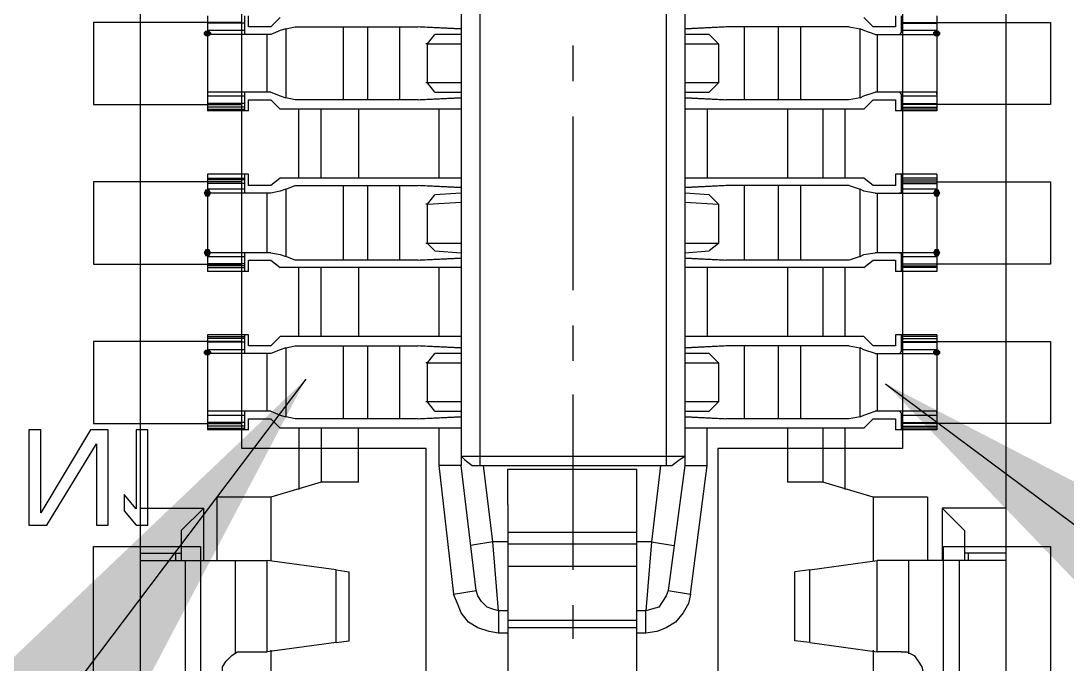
# Model space of a CAD drawing. Header units: millimetres. Extents: x -697 to -103, y -638 to -114.
# Drawn here: x -212.4 to -200.92, y -445.13 to -438.08 of the extents above; entities that cross this region are included whole.
import ezdxf

# ---------------------------------------------------------------- set-up
doc = ezdxf.new("R2010")
doc.units = ezdxf.units.MM
doc.layers.add('NW0322', color=7, linetype='Continuous')
doc.layers.add('標示線', color=3, linetype='Continuous', lineweight=0)
doc.styles.get("Standard").update_dxf_attribs({"font": ''})
doc.styles.get('Standard').set_extended_font_data('SimSun')
doc.dimstyles.new('ISO-25', dxfattribs={"dimtxt": 2.5, "dimasz": 2.5, "dimexe": 1.25, "dimexo": 0.625, "dimtad": 1, "dimtxsty": 'Standard', "dimcen": 2.5, "dimadec": 0, "dimazin": 0, "dimtfac": 1, "dimtmove": 0, "dimatfit": 3, "dimfxl": 1, "dimarcsym": 0})

# ---------------------------------------------------------------- blocks, each defined once
blk = doc.blocks.new('NW0322-A')
at = {"layer": 'NW0322'}
h = blk.add_hatch(color=256, dxfattribs=at)
h.dxf.hatch_style = 2
h.paths.add_polyline_path([(1767.3527, 2181.1262), (1767.3486, 2181.1303), (1767.3404, 2181.1303), (1767.3363, 2181.1262), (1767.3363, 2181.1221), (1767.3404, 2181.118), (1767.3486, 2181.118), (1767.3527, 2181.1221)])
h = blk.add_hatch(color=256, dxfattribs=at)
h.dxf.hatch_style = 2
h.paths.add_polyline_path([(1768.9366, 2181.1221), (1768.9407, 2181.118), (1768.9488, 2181.118), (1768.9529, 2181.1221), (1768.9529, 2181.1262), (1768.9488, 2181.1303), (1768.9407, 2181.1303), (1768.9366, 2181.1262)])
h = blk.add_hatch(color=256, dxfattribs=at)
h.dxf.hatch_style = 2
h.paths.add_polyline_path([(1767.3527, 2180.7742), (1767.3486, 2180.7824), (1767.3404, 2180.7824), (1767.3363, 2180.7742), (1767.3404, 2180.766), (1767.3486, 2180.766)])
h = blk.add_hatch(color=256, dxfattribs=at)
h.dxf.hatch_style = 2
h.paths.add_polyline_path([(1768.9366, 2180.7742), (1768.9407, 2180.766), (1768.9488, 2180.766), (1768.9529, 2180.7742), (1768.9488, 2180.7824), (1768.9407, 2180.7824)])
h = blk.add_hatch(color=256, dxfattribs=at)
h.dxf.hatch_style = 2
h.paths.add_polyline_path([(1767.3527, 2180.6433), (1767.3486, 2180.6515), (1767.3404, 2180.6515), (1767.3363, 2180.6433), (1767.3404, 2180.6351), (1767.3486, 2180.6351)])
h = blk.add_hatch(color=256, dxfattribs=at)
h.dxf.hatch_style = 2
h.paths.add_polyline_path([(1768.9366, 2180.6433), (1768.9407, 2180.6351), (1768.9488, 2180.6351), (1768.9529, 2180.6433), (1768.9488, 2180.6515), (1768.9407, 2180.6515)])
h = blk.add_hatch(color=256, dxfattribs=at)
h.dxf.hatch_style = 2
h.paths.add_polyline_path([(1767.3527, 2180.4264), (1767.3486, 2180.4305), (1767.3404, 2180.4305), (1767.3363, 2180.4264), (1767.3363, 2180.4223), (1767.3404, 2180.4182), (1767.3486, 2180.4182), (1767.3527, 2180.4223)])
h = blk.add_hatch(color=256, dxfattribs=at)
h.dxf.hatch_style = 2
h.paths.add_polyline_path([(1768.9366, 2180.4223), (1768.9407, 2180.4182), (1768.9488, 2180.4182), (1768.9529, 2180.4223), (1768.9529, 2180.4264), (1768.9488, 2180.4305), (1768.9407, 2180.4305), (1768.9366, 2180.4264)])
at = {"layer": 'NW0322', "color": 2}
for p, q in [((1767.4196, 2180.2134), (1767.4196, 2188.9034)), ((1768.8696, 2188.9034), (1768.8696, 2180.2134)), ((1767.4196, 2181.1484), (1767.0946, 2181.1484)), ((1767.0946, 2181.1484), (1767.0946, 2180.9684)), ((1768.8696, 2181.1484), (1769.1946, 2181.1484)), ((1769.1946, 2181.1484), (1769.1946, 2180.9684)), ((1767.0946, 2180.9684), (1767.4196, 2180.9684)), ((1769.1946, 2180.9684), (1768.8696, 2180.9684)), ((1767.4196, 2180.7984), (1767.0946, 2180.7984)), ((1767.0946, 2180.7984), (1767.0946, 2180.6184)), ((1768.8696, 2180.7984), (1769.1946, 2180.7984)), ((1769.1946, 2180.7984), (1769.1946, 2180.6184)), ((1767.0946, 2180.6184), (1767.4196, 2180.6184)), ((1769.1946, 2180.6184), (1768.8696, 2180.6184)), ((1767.4196, 2180.4484), (1767.0946, 2180.4484)), ((1767.0946, 2180.4484), (1767.0946, 2180.2684)), ((1768.8696, 2180.4484), (1769.1946, 2180.4484)), ((1769.1946, 2180.4484), (1769.1946, 2180.2684)), ((1767.0946, 2180.2684), (1767.4196, 2180.2684)), ((1769.1946, 2180.2684), (1768.8696, 2180.2684)), ((1766.9787, 2180.2549), (1766.9526, 2180.2549)), ((1766.9526, 2180.2549), (1766.9526, 2180.0458)), ((1767.0876, 2180.2549), (1766.9787, 2180.0725)), ((1766.9787, 2180.0725), (1766.9787, 2180.2549)), ((1767.1268, 2180.2549), (1767.0876, 2180.2549)), ((1767.1268, 2180.0458), (1767.1268, 2180.2549)), ((1767.2139, 2180.2549), (1767.1878, 2180.2549)), ((1767.1878, 2180.2549), (1767.1878, 2180.0814)), ((1767.2139, 2180.0458), (1767.2139, 2180.2549)), ((1766.9918, 2180.0458), (1767.1007, 2180.2237)), ((1767.1007, 2180.2237), (1767.1007, 2180.0458)), ((1767.8246, 2180.2134), (1767.4196, 2180.2134)), ((1767.8246, 2179.2704), (1767.8246, 2180.2134)), ((1768.8696, 2180.2134), (1768.4646, 2180.2134)), ((1768.4646, 2180.2134), (1768.4646, 2179.2704)), ((1767.1878, 2180.0814), (1767.1616, 2180.1125)), ((1767.1616, 2180.1125), (1767.1616, 2180.0769)), ((1767.1616, 2180.0769), (1767.1878, 2180.0458)), ((1766.9526, 2180.0458), (1766.9918, 2180.0458)), ((1767.1007, 2180.0458), (1767.1268, 2180.0458)), ((1767.1878, 2180.0458), (1767.2139, 2180.0458)), ((1767.0946, 2179.9984), (1767.3296, 2179.9984)), ((1767.0946, 2179.2484), (1767.0946, 2179.9984)), ((1767.3296, 2179.9984), (1767.3296, 2179.2484)), ((1768.9596, 2179.9984), (1769.1946, 2179.9984)), ((1768.9596, 2179.2484), (1768.9596, 2179.9984)), ((1769.1946, 2179.9984), (1769.1946, 2179.2484))]:
    blk.add_line(p, q, dxfattribs=at)
at = {"layer": 'NW0322'}
for points in [[(1767.4264, 2181.1221), (1767.4264, 2181.1262)], [(1767.9011, 2181.1344), (1767.807, 2181.1385)], [(1767.8111, 2181.1385), (1767.9011, 2181.1344)], [(1767.9011, 2181.1221), (1767.8438, 2181.1221)], [(1768.3922, 2181.1344), (1768.4782, 2181.1385)], [(1768.4823, 2181.1385), (1768.3922, 2181.1344)], [(1768.4455, 2181.1221), (1768.3922, 2181.1221)], [(1768.867, 2181.1262), (1768.8629, 2181.1221)], [(1767.8275, 2181.1016), (1767.9011, 2181.1016)], [(1768.3922, 2181.1016), (1768.4659, 2181.1016)], [(1767.9011, 2181.0157), (1767.8275, 2181.0157)], [(1768.4659, 2181.0157), (1768.3922, 2181.0157)], [(1767.3445, 2180.9952), (1767.3445, 2180.9911)], [(1767.4264, 2180.9911), (1767.4264, 2180.9952)], [(1767.807, 2180.9789), (1767.9011, 2180.983)], [(1767.9011, 2180.983), (1767.8111, 2180.9789)], [(1767.8438, 2180.9952), (1767.9011, 2180.9952)], [(1768.3922, 2180.9952), (1768.4455, 2180.9952)], [(1768.4782, 2180.9789), (1768.3922, 2180.983)], [(1768.3922, 2180.983), (1768.4823, 2180.9789)], [(1768.8629, 2180.9952), (1768.867, 2180.9911)], [(1768.9448, 2180.9911), (1768.9448, 2180.9952)], [(1767.9011, 2180.7865), (1767.807, 2180.7906)], [(1767.8111, 2180.7906), (1767.9011, 2180.7865)], [(1767.9011, 2180.7742), (1767.8438, 2180.7701)], [(1768.3922, 2180.7865), (1768.4782, 2180.7906)], [(1768.4823, 2180.7906), (1768.3922, 2180.7865)], [(1768.4455, 2180.7701), (1768.3922, 2180.7742)], [(1768.867, 2180.7742), (1768.8629, 2180.7742)], [(1767.8275, 2180.7497), (1767.9011, 2180.7538)], [(1768.3922, 2180.7538), (1768.4659, 2180.7497)], [(1767.9011, 2180.6637), (1767.8275, 2180.6637)], [(1768.4659, 2180.6637), (1768.3922, 2180.6637)], [(1767.8438, 2180.6474), (1767.9011, 2180.6433)], [(1768.3922, 2180.6433), (1768.4455, 2180.6474)], [(1768.8629, 2180.6433), (1768.867, 2180.6433)], [(1767.807, 2180.6269), (1767.9011, 2180.631)], [(1767.9011, 2180.631), (1767.8111, 2180.6269)], [(1768.4782, 2180.6269), (1768.3922, 2180.631)], [(1768.3922, 2180.631), (1768.4823, 2180.6269)], [(1767.9011, 2180.4345), (1767.807, 2180.4386)], [(1767.8111, 2180.4386), (1767.9011, 2180.4345)], [(1768.3922, 2180.4345), (1768.4782, 2180.4386)], [(1768.4823, 2180.4386), (1768.3922, 2180.4345)], [(1767.4264, 2180.4223), (1767.4264, 2180.4264)], [(1767.9011, 2180.4223), (1767.8438, 2180.4223)], [(1768.4455, 2180.4223), (1768.3922, 2180.4223)], [(1768.867, 2180.4264), (1768.8629, 2180.4223)], [(1767.8275, 2180.4018), (1767.9011, 2180.4018)], [(1768.3922, 2180.4018), (1768.4659, 2180.4018)], [(1767.9011, 2180.3159), (1767.8275, 2180.3159)], [(1768.4659, 2180.3159), (1768.3922, 2180.3159)], [(1767.3445, 2180.2954), (1767.3445, 2180.2913)], [(1767.4264, 2180.2913), (1767.4264, 2180.2954)], [(1767.8438, 2180.2954), (1767.9011, 2180.2954)], [(1768.3922, 2180.2954), (1768.4455, 2180.2954)], [(1768.8629, 2180.2954), (1768.867, 2180.2913)], [(1768.9448, 2180.2913), (1768.9448, 2180.2954)], [(1767.807, 2180.279), (1767.9011, 2180.2831)], [(1767.9011, 2180.2831), (1767.8111, 2180.279)], [(1768.4782, 2180.279), (1768.3922, 2180.2831)], [(1768.3922, 2180.2831), (1768.4823, 2180.279)], [(1767.9011, 2180.1767), (1767.852, 2180.1767)], [(1767.9093, 2180.189), (1767.9257, 2180.1767)], [(1768.3636, 2180.1767), (1768.38, 2180.189)], [(1768.3922, 2180.1767), (1768.4414, 2180.1767)], [(1767.983, 2179.8575), (1767.9707, 2180.0089)], [(1768.3186, 2180.0089), (1768.3063, 2179.8575)], [(1767.6269, 2179.9475), (1767.6556, 2179.9434)], [(1768.6665, 2179.9475), (1768.6337, 2179.9434)], [(1767.6269, 2179.7879), (1767.6556, 2179.792)], [(1768.6665, 2179.7879), (1768.6337, 2179.792)]]:
    blk.add_lwpolyline(points, dxfattribs=at)
for points in [[(1767.1972, 2189.9776), (1767.1972, 2189.9776), (1767.1972, 2179.1372), (1767.1972, 2179.1372)], [(1769.0962, 2189.9776), (1769.0962, 2189.9776), (1769.0962, 2179.1372), (1769.0962, 2179.1372)], [(1767.9011, 2188.938), (1767.9011, 2188.938), (1767.9011, 2180.1767), (1767.9011, 2180.1767)], [(1767.9421, 2188.938), (1767.9421, 2188.938), (1767.9421, 2180.1767), (1767.9421, 2180.1767)], [(1768.3513, 2188.938), (1768.3513, 2188.938), (1768.3513, 2180.1767), (1768.3513, 2180.1767)], [(1768.3922, 2188.938), (1768.3922, 2188.938), (1768.3922, 2180.1767), (1768.3922, 2180.1767)], [(1767.3445, 2181.163), (1767.3445, 2181.163), (1767.3445, 2180.9543), (1767.3445, 2180.9543)], [(1767.4264, 2181.1467), (1767.4264, 2181.1467), (1767.3445, 2181.1467), (1767.3445, 2181.1467)], [(1767.4264, 2181.1262), (1767.4264, 2181.1262), (1767.4264, 2181.163), (1767.4264, 2181.163)], [(1767.4346, 2181.1385), (1767.4346, 2181.1385), (1767.4346, 2181.163), (1767.4346, 2181.163)], [(1767.5041, 2181.1589), (1767.5041, 2181.1589), (1767.4837, 2181.1385), (1767.4837, 2181.1385)], [(1768.8056, 2181.1385), (1768.8056, 2181.1385), (1768.7851, 2181.1589), (1768.7851, 2181.1589)], [(1768.8547, 2181.163), (1768.8547, 2181.163), (1768.8547, 2181.1385), (1768.8547, 2181.1385)], [(1768.867, 2181.163), (1768.867, 2181.163), (1768.867, 2181.1262), (1768.867, 2181.1262)], [(1768.867, 2181.1467), (1768.867, 2181.1467), (1768.9448, 2181.1467), (1768.9448, 2181.1467)], [(1768.9448, 2181.163), (1768.9448, 2181.163), (1768.9448, 2180.9543), (1768.9448, 2180.9543)], [(1767.4264, 2181.1303), (1767.4264, 2181.1303), (1767.3445, 2181.1303), (1767.3445, 2181.1303)], [(1767.4837, 2181.1221), (1767.4837, 2181.1221), (1767.3445, 2181.1221), (1767.3445, 2181.1221)], [(1767.4837, 2181.1385), (1767.4837, 2181.1385), (1767.4346, 2181.1385), (1767.4346, 2181.1385)], [(1767.4755, 2180.9952), (1767.4755, 2180.9952), (1767.4755, 2181.1221), (1767.4755, 2181.1221)], [(1767.5041, 2181.1303), (1767.5041, 2181.1303), (1767.4837, 2181.1221), (1767.4837, 2181.1221)], [(1767.5164, 2181.1344), (1767.5164, 2181.1344), (1767.5041, 2181.1303), (1767.5041, 2181.1303)], [(1767.5164, 2181.1344), (1767.5164, 2181.1344), (1767.5369, 2181.1385), (1767.5369, 2181.1385)], [(1767.5164, 2181.1344), (1767.5164, 2181.1344), (1767.5164, 2180.983), (1767.5164, 2180.983)], [(1767.5369, 2181.1385), (1767.5369, 2181.1385), (1767.807, 2181.1385), (1767.807, 2181.1385)], [(1767.6433, 2180.9789), (1767.6433, 2180.9789), (1767.6433, 2181.1385), (1767.6433, 2181.1385)], [(1767.6965, 2180.9789), (1767.6965, 2180.9789), (1767.6965, 2181.1385), (1767.6965, 2181.1385)], [(1767.7661, 2181.1385), (1767.7661, 2181.1385), (1767.7661, 2180.9789), (1767.7661, 2180.9789)], [(1767.8275, 2181.1016), (1767.8275, 2181.1016), (1767.8438, 2181.1221), (1767.8438, 2181.1221)], [(1768.4455, 2181.1221), (1768.4455, 2181.1221), (1768.4659, 2181.1016), (1768.4659, 2181.1016)], [(1768.7524, 2181.1385), (1768.7524, 2181.1385), (1768.4823, 2181.1385), (1768.4823, 2181.1385)], [(1768.5232, 2180.9789), (1768.5232, 2180.9789), (1768.5232, 2181.1385), (1768.5232, 2181.1385)], [(1768.5969, 2181.1385), (1768.5969, 2181.1385), (1768.5969, 2180.9789), (1768.5969, 2180.9789)], [(1768.646, 2181.1385), (1768.646, 2181.1385), (1768.646, 2180.9789), (1768.646, 2180.9789)], [(1768.7524, 2181.1385), (1768.7524, 2181.1385), (1768.777, 2181.1344), (1768.777, 2181.1344)], [(1768.7851, 2181.1303), (1768.7851, 2181.1303), (1768.777, 2181.1344), (1768.777, 2181.1344)], [(1768.777, 2180.983), (1768.777, 2180.983), (1768.777, 2181.1344), (1768.777, 2181.1344)], [(1768.8097, 2181.1221), (1768.8097, 2181.1221), (1768.7851, 2181.1303), (1768.7851, 2181.1303)], [(1768.8547, 2181.1385), (1768.8547, 2181.1385), (1768.8056, 2181.1385), (1768.8056, 2181.1385)], [(1768.8097, 2181.1221), (1768.8097, 2181.1221), (1768.9448, 2181.1221), (1768.9448, 2181.1221)], [(1768.8138, 2181.1221), (1768.8138, 2181.1221), (1768.8138, 2180.9952), (1768.8138, 2180.9952)], [(1768.9448, 2181.1303), (1768.9448, 2181.1303), (1768.867, 2181.1303), (1768.867, 2181.1303)], [(1767.8275, 2181.1016), (1767.8275, 2181.1016), (1767.8234, 2181.1016), (1767.8234, 2181.1016)], [(1767.8275, 2181.0157), (1767.8275, 2181.0157), (1767.8275, 2181.1016), (1767.8275, 2181.1016)], [(1768.1467, 2181.0198), (1768.1467, 2181.0198), (1768.1467, 2181.0976), (1768.1467, 2181.0976)], [(1768.4659, 2181.1016), (1768.4659, 2181.1016), (1768.4659, 2181.0157), (1768.4659, 2181.0157)], [(1767.8275, 2181.0157), (1767.8275, 2181.0157), (1767.8234, 2181.0157), (1767.8234, 2181.0157)], [(1767.8275, 2181.0157), (1767.8275, 2181.0157), (1767.8234, 2181.0157), (1767.8234, 2181.0157)], [(1767.8438, 2180.9952), (1767.8438, 2180.9952), (1767.8275, 2181.0157), (1767.8275, 2181.0157)], [(1768.4659, 2181.0157), (1768.4659, 2181.0157), (1768.4455, 2180.9952), (1768.4455, 2180.9952)], [(1767.4837, 2180.9952), (1767.4837, 2180.9952), (1767.3445, 2180.9952), (1767.3445, 2180.9952)], [(1767.3445, 2180.9871), (1767.3445, 2180.9871), (1767.4264, 2180.9871), (1767.4264, 2180.9871)], [(1767.4264, 2180.9543), (1767.4264, 2180.9543), (1767.4264, 2180.9911), (1767.4264, 2180.9911)], [(1767.4837, 2180.9952), (1767.4837, 2180.9952), (1767.5041, 2180.9871), (1767.5041, 2180.9871)], [(1767.5041, 2180.9871), (1767.5041, 2180.9871), (1767.5164, 2180.983), (1767.5164, 2180.983)], [(1767.5369, 2180.9789), (1767.5369, 2180.9789), (1767.5164, 2180.983), (1767.5164, 2180.983)], [(1768.777, 2180.983), (1768.777, 2180.983), (1768.7524, 2180.9789), (1768.7524, 2180.9789)], [(1768.777, 2180.983), (1768.777, 2180.983), (1768.7851, 2180.9871), (1768.7851, 2180.9871)], [(1768.7851, 2180.9871), (1768.7851, 2180.9871), (1768.8097, 2180.9952), (1768.8097, 2180.9952)], [(1768.9448, 2180.9952), (1768.9448, 2180.9952), (1768.8097, 2180.9952), (1768.8097, 2180.9952)], [(1768.867, 2180.9911), (1768.867, 2180.9911), (1768.867, 2180.9543), (1768.867, 2180.9543)], [(1768.867, 2180.9871), (1768.867, 2180.9871), (1768.9448, 2180.9871), (1768.9448, 2180.9871)], [(1767.4264, 2180.9707), (1767.4264, 2180.9707), (1767.3445, 2180.9707), (1767.3445, 2180.9707)], [(1767.4264, 2180.9625), (1767.4264, 2180.9625), (1767.3445, 2180.9625), (1767.3445, 2180.9625)], [(1767.3445, 2180.9584), (1767.3445, 2180.9584), (1767.4264, 2180.9584), (1767.4264, 2180.9584)], [(1767.4346, 2180.9789), (1767.4346, 2180.9789), (1767.4837, 2180.9789), (1767.4837, 2180.9789)], [(1767.4346, 2180.9543), (1767.4346, 2180.9543), (1767.4346, 2180.9789), (1767.4346, 2180.9789)], [(1767.4837, 2180.9789), (1767.4837, 2180.9789), (1767.5041, 2180.9584), (1767.5041, 2180.9584)], [(1767.9011, 2180.9584), (1767.9011, 2180.9584), (1767.5041, 2180.9584), (1767.5041, 2180.9584)], [(1767.807, 2180.9789), (1767.807, 2180.9789), (1767.5369, 2180.9789), (1767.5369, 2180.9789)], [(1767.5451, 2180.807), (1767.5451, 2180.807), (1767.5451, 2180.9584), (1767.5451, 2180.9584)], [(1767.5942, 2180.807), (1767.5942, 2180.807), (1767.5942, 2180.9584), (1767.5942, 2180.9584)], [(1767.676, 2180.9584), (1767.676, 2180.9584), (1767.676, 2180.807), (1767.676, 2180.807)], [(1767.852, 2180.9584), (1767.852, 2180.9584), (1767.852, 2180.807), (1767.852, 2180.807)], [(1768.7851, 2180.9584), (1768.7851, 2180.9584), (1768.3922, 2180.9584), (1768.3922, 2180.9584)], [(1768.4414, 2180.9584), (1768.4414, 2180.9584), (1768.4414, 2180.807), (1768.4414, 2180.807)], [(1768.7524, 2180.9789), (1768.7524, 2180.9789), (1768.4823, 2180.9789), (1768.4823, 2180.9789)], [(1768.6173, 2180.9584), (1768.6173, 2180.9584), (1768.6173, 2180.807), (1768.6173, 2180.807)], [(1768.6951, 2180.9584), (1768.6951, 2180.9584), (1768.6951, 2180.807), (1768.6951, 2180.807)], [(1768.7442, 2180.807), (1768.7442, 2180.807), (1768.7442, 2180.9584), (1768.7442, 2180.9584)], [(1768.7851, 2180.9584), (1768.7851, 2180.9584), (1768.8056, 2180.9789), (1768.8056, 2180.9789)], [(1768.8056, 2180.9789), (1768.8056, 2180.9789), (1768.8547, 2180.9789), (1768.8547, 2180.9789)], [(1768.8547, 2180.9789), (1768.8547, 2180.9789), (1768.8547, 2180.9543), (1768.8547, 2180.9543)], [(1768.867, 2180.9707), (1768.867, 2180.9707), (1768.9448, 2180.9707), (1768.9448, 2180.9707)], [(1768.867, 2180.9625), (1768.867, 2180.9625), (1768.9448, 2180.9625), (1768.9448, 2180.9625)], [(1768.9448, 2180.9584), (1768.9448, 2180.9584), (1768.867, 2180.9584), (1768.867, 2180.9584)], [(1767.4346, 2180.9543), (1767.4346, 2180.9543), (1767.3445, 2180.9543), (1767.3445, 2180.9543)], [(1768.1467, 2180.5614), (1768.1467, 2180.5614), (1768.1467, 2180.942), (1768.1467, 2180.942)], [(1768.9448, 2180.9543), (1768.9448, 2180.9543), (1768.8547, 2180.9543), (1768.8547, 2180.9543)], [(1767.3445, 2180.8152), (1767.3445, 2180.8152), (1767.3445, 2180.6023), (1767.3445, 2180.6023)], [(1767.4346, 2180.8152), (1767.4346, 2180.8152), (1767.3445, 2180.8152), (1767.3445, 2180.8152)], [(1767.3445, 2180.807), (1767.3445, 2180.807), (1767.4264, 2180.807), (1767.4264, 2180.807)], [(1767.4264, 2180.8029), (1767.4264, 2180.8029), (1767.3445, 2180.8029), (1767.3445, 2180.8029)], [(1767.4264, 2180.7742), (1767.4264, 2180.7742), (1767.4264, 2180.8152), (1767.4264, 2180.8152)], [(1767.4346, 2180.7906), (1767.4346, 2180.7906), (1767.4346, 2180.8152), (1767.4346, 2180.8152)], [(1767.5041, 2180.807), (1767.5041, 2180.807), (1767.4837, 2180.7906), (1767.4837, 2180.7906)], [(1767.9011, 2180.807), (1767.9011, 2180.807), (1767.5041, 2180.807), (1767.5041, 2180.807)], [(1768.7851, 2180.807), (1768.7851, 2180.807), (1768.3922, 2180.807), (1768.3922, 2180.807)], [(1768.8056, 2180.7906), (1768.8056, 2180.7906), (1768.7851, 2180.807), (1768.7851, 2180.807)], [(1768.9448, 2180.8152), (1768.9448, 2180.8152), (1768.8547, 2180.8152), (1768.8547, 2180.8152)], [(1768.8547, 2180.8152), (1768.8547, 2180.8152), (1768.8547, 2180.7906), (1768.8547, 2180.7906)], [(1768.867, 2180.8152), (1768.867, 2180.8152), (1768.867, 2180.7742), (1768.867, 2180.7742)], [(1768.9448, 2180.807), (1768.9448, 2180.807), (1768.867, 2180.807), (1768.867, 2180.807)], [(1768.867, 2180.8029), (1768.867, 2180.8029), (1768.9448, 2180.8029), (1768.9448, 2180.8029)], [(1768.9448, 2180.8152), (1768.9448, 2180.8152), (1768.9448, 2180.6023), (1768.9448, 2180.6023)], [(1767.4264, 2180.7947), (1767.4264, 2180.7947), (1767.3445, 2180.7947), (1767.3445, 2180.7947)], [(1767.4264, 2180.7824), (1767.4264, 2180.7824), (1767.3445, 2180.7824), (1767.3445, 2180.7824)], [(1767.4837, 2180.7742), (1767.4837, 2180.7742), (1767.3445, 2180.7742), (1767.3445, 2180.7742)], [(1767.4837, 2180.7906), (1767.4837, 2180.7906), (1767.4346, 2180.7906), (1767.4346, 2180.7906)], [(1767.4755, 2180.6433), (1767.4755, 2180.6433), (1767.4755, 2180.7742), (1767.4755, 2180.7742)], [(1767.5041, 2180.7783), (1767.5041, 2180.7783), (1767.4837, 2180.7742), (1767.4837, 2180.7742)], [(1767.5164, 2180.7824), (1767.5164, 2180.7824), (1767.5041, 2180.7783), (1767.5041, 2180.7783)], [(1767.5164, 2180.7824), (1767.5164, 2180.7824), (1767.5369, 2180.7906), (1767.5369, 2180.7906)], [(1767.5164, 2180.7824), (1767.5164, 2180.7824), (1767.5164, 2180.6351), (1767.5164, 2180.6351)], [(1767.5369, 2180.7906), (1767.5369, 2180.7906), (1767.807, 2180.7906), (1767.807, 2180.7906)], [(1767.6433, 2180.6269), (1767.6433, 2180.6269), (1767.6433, 2180.7906), (1767.6433, 2180.7906)], [(1767.6965, 2180.6269), (1767.6965, 2180.6269), (1767.6965, 2180.7906), (1767.6965, 2180.7906)], [(1767.7661, 2180.7906), (1767.7661, 2180.7906), (1767.7661, 2180.6269), (1767.7661, 2180.6269)], [(1768.7524, 2180.7906), (1768.7524, 2180.7906), (1768.4823, 2180.7906), (1768.4823, 2180.7906)], [(1768.5232, 2180.6269), (1768.5232, 2180.6269), (1768.5232, 2180.7906), (1768.5232, 2180.7906)], [(1768.5969, 2180.7906), (1768.5969, 2180.7906), (1768.5969, 2180.6269), (1768.5969, 2180.6269)], [(1768.646, 2180.7906), (1768.646, 2180.7906), (1768.646, 2180.6269), (1768.646, 2180.6269)], [(1768.7524, 2180.7906), (1768.7524, 2180.7906), (1768.777, 2180.7824), (1768.777, 2180.7824)], [(1768.7851, 2180.7783), (1768.7851, 2180.7783), (1768.777, 2180.7824), (1768.777, 2180.7824)], [(1768.777, 2180.6351), (1768.777, 2180.6351), (1768.777, 2180.7824), (1768.777, 2180.7824)], [(1768.8097, 2180.7742), (1768.8097, 2180.7742), (1768.7851, 2180.7783), (1768.7851, 2180.7783)], [(1768.8547, 2180.7906), (1768.8547, 2180.7906), (1768.8056, 2180.7906), (1768.8056, 2180.7906)], [(1768.8097, 2180.7742), (1768.8097, 2180.7742), (1768.9448, 2180.7742), (1768.9448, 2180.7742)], [(1768.8138, 2180.7742), (1768.8138, 2180.7742), (1768.8138, 2180.6433), (1768.8138, 2180.6433)], [(1768.867, 2180.7947), (1768.867, 2180.7947), (1768.9448, 2180.7947), (1768.9448, 2180.7947)], [(1768.9448, 2180.7824), (1768.9448, 2180.7824), (1768.867, 2180.7824), (1768.867, 2180.7824)], [(1767.8275, 2180.7497), (1767.8275, 2180.7497), (1767.8438, 2180.7701), (1767.8438, 2180.7701)], [(1768.4455, 2180.7701), (1768.4455, 2180.7701), (1768.4659, 2180.7497), (1768.4659, 2180.7497)], [(1767.8275, 2180.7497), (1767.8275, 2180.7497), (1767.8234, 2180.7497), (1767.8234, 2180.7497)], [(1767.8275, 2180.6637), (1767.8275, 2180.6637), (1767.8275, 2180.7497), (1767.8275, 2180.7497)], [(1768.4659, 2180.7497), (1768.4659, 2180.7497), (1768.4659, 2180.6637), (1768.4659, 2180.6637)], [(1767.8275, 2180.6637), (1767.8275, 2180.6637), (1767.8234, 2180.6637), (1767.8234, 2180.6637)], [(1767.8275, 2180.6637), (1767.8275, 2180.6637), (1767.8234, 2180.6637), (1767.8234, 2180.6637)], [(1767.8438, 2180.6474), (1767.8438, 2180.6474), (1767.8275, 2180.6637), (1767.8275, 2180.6637)], [(1768.4659, 2180.6637), (1768.4659, 2180.6637), (1768.4455, 2180.6474), (1768.4455, 2180.6474)], [(1767.4837, 2180.6433), (1767.4837, 2180.6433), (1767.3445, 2180.6433), (1767.3445, 2180.6433)], [(1767.4264, 2180.6023), (1767.4264, 2180.6023), (1767.4264, 2180.6433), (1767.4264, 2180.6433)], [(1767.4837, 2180.6433), (1767.4837, 2180.6433), (1767.5041, 2180.6392), (1767.5041, 2180.6392)], [(1767.5041, 2180.6392), (1767.5041, 2180.6392), (1767.5164, 2180.6351), (1767.5164, 2180.6351)], [(1768.777, 2180.6351), (1768.777, 2180.6351), (1768.7851, 2180.6392), (1768.7851, 2180.6392)], [(1768.7851, 2180.6392), (1768.7851, 2180.6392), (1768.8097, 2180.6433), (1768.8097, 2180.6433)], [(1768.9448, 2180.6433), (1768.9448, 2180.6433), (1768.8097, 2180.6433), (1768.8097, 2180.6433)], [(1768.867, 2180.6433), (1768.867, 2180.6433), (1768.867, 2180.6023), (1768.867, 2180.6023)], [(1767.3445, 2180.6351), (1767.3445, 2180.6351), (1767.4264, 2180.6351), (1767.4264, 2180.6351)], [(1767.4264, 2180.6187), (1767.4264, 2180.6187), (1767.3445, 2180.6187), (1767.3445, 2180.6187)], [(1767.4264, 2180.6146), (1767.4264, 2180.6146), (1767.3445, 2180.6146), (1767.3445, 2180.6146)], [(1767.4346, 2180.6269), (1767.4346, 2180.6269), (1767.4837, 2180.6269), (1767.4837, 2180.6269)], [(1767.4346, 2180.6023), (1767.4346, 2180.6023), (1767.4346, 2180.6269), (1767.4346, 2180.6269)], [(1767.4837, 2180.6269), (1767.4837, 2180.6269), (1767.5041, 2180.6105), (1767.5041, 2180.6105)], [(1767.5369, 2180.6269), (1767.5369, 2180.6269), (1767.5164, 2180.6351), (1767.5164, 2180.6351)], [(1767.807, 2180.6269), (1767.807, 2180.6269), (1767.5369, 2180.6269), (1767.5369, 2180.6269)], [(1768.7524, 2180.6269), (1768.7524, 2180.6269), (1768.4823, 2180.6269), (1768.4823, 2180.6269)], [(1768.777, 2180.6351), (1768.777, 2180.6351), (1768.7524, 2180.6269), (1768.7524, 2180.6269)], [(1768.7851, 2180.6105), (1768.7851, 2180.6105), (1768.8056, 2180.6269), (1768.8056, 2180.6269)], [(1768.8056, 2180.6269), (1768.8056, 2180.6269), (1768.8547, 2180.6269), (1768.8547, 2180.6269)], [(1768.8547, 2180.6269), (1768.8547, 2180.6269), (1768.8547, 2180.6023), (1768.8547, 2180.6023)], [(1768.867, 2180.6351), (1768.867, 2180.6351), (1768.9448, 2180.6351), (1768.9448, 2180.6351)], [(1768.867, 2180.6187), (1768.867, 2180.6187), (1768.9448, 2180.6187), (1768.9448, 2180.6187)], [(1768.867, 2180.6146), (1768.867, 2180.6146), (1768.9448, 2180.6146), (1768.9448, 2180.6146)], [(1767.3445, 2180.6105), (1767.3445, 2180.6105), (1767.4264, 2180.6105), (1767.4264, 2180.6105)], [(1767.4346, 2180.6023), (1767.4346, 2180.6023), (1767.3445, 2180.6023), (1767.3445, 2180.6023)], [(1767.9011, 2180.6105), (1767.9011, 2180.6105), (1767.5041, 2180.6105), (1767.5041, 2180.6105)], [(1767.5451, 2180.4591), (1767.5451, 2180.4591), (1767.5451, 2180.6105), (1767.5451, 2180.6105)], [(1767.5942, 2180.4591), (1767.5942, 2180.4591), (1767.5942, 2180.6105), (1767.5942, 2180.6105)], [(1767.676, 2180.6105), (1767.676, 2180.6105), (1767.676, 2180.4591), (1767.676, 2180.4591)], [(1767.852, 2180.6105), (1767.852, 2180.6105), (1767.852, 2180.4591), (1767.852, 2180.4591)], [(1768.7851, 2180.6105), (1768.7851, 2180.6105), (1768.3922, 2180.6105), (1768.3922, 2180.6105)], [(1768.4414, 2180.6105), (1768.4414, 2180.6105), (1768.4414, 2180.4591), (1768.4414, 2180.4591)], [(1768.6173, 2180.6105), (1768.6173, 2180.6105), (1768.6173, 2180.4591), (1768.6173, 2180.4591)], [(1768.6951, 2180.6105), (1768.6951, 2180.6105), (1768.6951, 2180.4591), (1768.6951, 2180.4591)], [(1768.7442, 2180.4591), (1768.7442, 2180.4591), (1768.7442, 2180.6105), (1768.7442, 2180.6105)], [(1768.9448, 2180.6023), (1768.9448, 2180.6023), (1768.8547, 2180.6023), (1768.8547, 2180.6023)], [(1768.9448, 2180.6105), (1768.9448, 2180.6105), (1768.867, 2180.6105), (1768.867, 2180.6105)], [(1768.1467, 2180.4059), (1768.1467, 2180.4059), (1768.1467, 2180.4837), (1768.1467, 2180.4837)], [(1767.3445, 2180.4632), (1767.3445, 2180.4632), (1767.3445, 2180.2545), (1767.3445, 2180.2545)], [(1767.4346, 2180.4632), (1767.4346, 2180.4632), (1767.3445, 2180.4632), (1767.3445, 2180.4632)], [(1767.3445, 2180.4591), (1767.3445, 2180.4591), (1767.4264, 2180.4591), (1767.4264, 2180.4591)], [(1767.4264, 2180.455), (1767.4264, 2180.455), (1767.3445, 2180.455), (1767.3445, 2180.455)], [(1767.4264, 2180.4264), (1767.4264, 2180.4264), (1767.4264, 2180.4632), (1767.4264, 2180.4632)], [(1767.4346, 2180.4386), (1767.4346, 2180.4386), (1767.4346, 2180.4632), (1767.4346, 2180.4632)], [(1767.5041, 2180.4591), (1767.5041, 2180.4591), (1767.4837, 2180.4386), (1767.4837, 2180.4386)], [(1767.9011, 2180.4591), (1767.9011, 2180.4591), (1767.5041, 2180.4591), (1767.5041, 2180.4591)], [(1768.7851, 2180.4591), (1768.7851, 2180.4591), (1768.3922, 2180.4591), (1768.3922, 2180.4591)], [(1768.8056, 2180.4386), (1768.8056, 2180.4386), (1768.7851, 2180.4591), (1768.7851, 2180.4591)], [(1768.9448, 2180.4632), (1768.9448, 2180.4632), (1768.8547, 2180.4632), (1768.8547, 2180.4632)], [(1768.8547, 2180.4632), (1768.8547, 2180.4632), (1768.8547, 2180.4386), (1768.8547, 2180.4386)], [(1768.867, 2180.4632), (1768.867, 2180.4632), (1768.867, 2180.4264), (1768.867, 2180.4264)], [(1768.9448, 2180.4591), (1768.9448, 2180.4591), (1768.867, 2180.4591), (1768.867, 2180.4591)], [(1768.867, 2180.455), (1768.867, 2180.455), (1768.9448, 2180.455), (1768.9448, 2180.455)], [(1768.9448, 2180.4632), (1768.9448, 2180.4632), (1768.9448, 2180.2545), (1768.9448, 2180.2545)], [(1767.4264, 2180.4468), (1767.4264, 2180.4468), (1767.3445, 2180.4468), (1767.3445, 2180.4468)], [(1767.4264, 2180.4305), (1767.4264, 2180.4305), (1767.3445, 2180.4305), (1767.3445, 2180.4305)], [(1767.4837, 2180.4386), (1767.4837, 2180.4386), (1767.4346, 2180.4386), (1767.4346, 2180.4386)], [(1767.5041, 2180.4305), (1767.5041, 2180.4305), (1767.4837, 2180.4223), (1767.4837, 2180.4223)], [(1767.5164, 2180.4345), (1767.5164, 2180.4345), (1767.5041, 2180.4305), (1767.5041, 2180.4305)], [(1767.5164, 2180.4345), (1767.5164, 2180.4345), (1767.5369, 2180.4386), (1767.5369, 2180.4386)], [(1767.5164, 2180.4345), (1767.5164, 2180.4345), (1767.5164, 2180.2831), (1767.5164, 2180.2831)], [(1767.5369, 2180.4386), (1767.5369, 2180.4386), (1767.807, 2180.4386), (1767.807, 2180.4386)], [(1767.6433, 2180.279), (1767.6433, 2180.279), (1767.6433, 2180.4386), (1767.6433, 2180.4386)], [(1767.6965, 2180.279), (1767.6965, 2180.279), (1767.6965, 2180.4386), (1767.6965, 2180.4386)], [(1767.7661, 2180.4386), (1767.7661, 2180.4386), (1767.7661, 2180.279), (1767.7661, 2180.279)], [(1768.7524, 2180.4386), (1768.7524, 2180.4386), (1768.4823, 2180.4386), (1768.4823, 2180.4386)], [(1768.5232, 2180.279), (1768.5232, 2180.279), (1768.5232, 2180.4386), (1768.5232, 2180.4386)], [(1768.5969, 2180.4386), (1768.5969, 2180.4386), (1768.5969, 2180.279), (1768.5969, 2180.279)], [(1768.646, 2180.4386), (1768.646, 2180.4386), (1768.646, 2180.279), (1768.646, 2180.279)], [(1768.7524, 2180.4386), (1768.7524, 2180.4386), (1768.777, 2180.4345), (1768.777, 2180.4345)], [(1768.7851, 2180.4305), (1768.7851, 2180.4305), (1768.777, 2180.4345), (1768.777, 2180.4345)], [(1768.777, 2180.2831), (1768.777, 2180.2831), (1768.777, 2180.4345), (1768.777, 2180.4345)], [(1768.8097, 2180.4223), (1768.8097, 2180.4223), (1768.7851, 2180.4305), (1768.7851, 2180.4305)], [(1768.8547, 2180.4386), (1768.8547, 2180.4386), (1768.8056, 2180.4386), (1768.8056, 2180.4386)], [(1768.867, 2180.4468), (1768.867, 2180.4468), (1768.9448, 2180.4468), (1768.9448, 2180.4468)], [(1768.9448, 2180.4305), (1768.9448, 2180.4305), (1768.867, 2180.4305), (1768.867, 2180.4305)], [(1767.4837, 2180.4223), (1767.4837, 2180.4223), (1767.3445, 2180.4223), (1767.3445, 2180.4223)], [(1767.4755, 2180.2954), (1767.4755, 2180.2954), (1767.4755, 2180.4223), (1767.4755, 2180.4223)], [(1767.8275, 2180.4018), (1767.8275, 2180.4018), (1767.8438, 2180.4223), (1767.8438, 2180.4223)], [(1768.4455, 2180.4223), (1768.4455, 2180.4223), (1768.4659, 2180.4018), (1768.4659, 2180.4018)], [(1768.8097, 2180.4223), (1768.8097, 2180.4223), (1768.9448, 2180.4223), (1768.9448, 2180.4223)], [(1768.8138, 2180.4223), (1768.8138, 2180.4223), (1768.8138, 2180.2954), (1768.8138, 2180.2954)], [(1767.8275, 2180.4018), (1767.8275, 2180.4018), (1767.8234, 2180.4018), (1767.8234, 2180.4018)], [(1767.8275, 2180.3159), (1767.8275, 2180.3159), (1767.8275, 2180.4018), (1767.8275, 2180.4018)], [(1768.4659, 2180.4018), (1768.4659, 2180.4018), (1768.4659, 2180.3159), (1768.4659, 2180.3159)], [(1767.8275, 2180.3159), (1767.8275, 2180.3159), (1767.8234, 2180.3159), (1767.8234, 2180.3159)], [(1767.8275, 2180.3159), (1767.8275, 2180.3159), (1767.8234, 2180.3159), (1767.8234, 2180.3159)], [(1767.8438, 2180.2954), (1767.8438, 2180.2954), (1767.8275, 2180.3159), (1767.8275, 2180.3159)], [(1768.1467, 2179.9475), (1768.1467, 2179.9475), (1768.1467, 2180.3322), (1768.1467, 2180.3322)], [(1768.4659, 2180.3159), (1768.4659, 2180.3159), (1768.4455, 2180.2954), (1768.4455, 2180.2954)], [(1767.4837, 2180.2954), (1767.4837, 2180.2954), (1767.3445, 2180.2954), (1767.3445, 2180.2954)], [(1767.4264, 2180.2545), (1767.4264, 2180.2545), (1767.4264, 2180.2913), (1767.4264, 2180.2913)], [(1767.4837, 2180.2954), (1767.4837, 2180.2954), (1767.5041, 2180.2872), (1767.5041, 2180.2872)], [(1768.7851, 2180.2872), (1768.7851, 2180.2872), (1768.8097, 2180.2954), (1768.8097, 2180.2954)], [(1768.9448, 2180.2954), (1768.9448, 2180.2954), (1768.8097, 2180.2954), (1768.8097, 2180.2954)], [(1768.867, 2180.2913), (1768.867, 2180.2913), (1768.867, 2180.2545), (1768.867, 2180.2545)], [(1767.3445, 2180.2872), (1767.3445, 2180.2872), (1767.4264, 2180.2872), (1767.4264, 2180.2872)], [(1767.4264, 2180.2708), (1767.4264, 2180.2708), (1767.3445, 2180.2708), (1767.3445, 2180.2708)], [(1767.4346, 2180.279), (1767.4346, 2180.279), (1767.4837, 2180.279), (1767.4837, 2180.279)], [(1767.4346, 2180.2545), (1767.4346, 2180.2545), (1767.4346, 2180.279), (1767.4346, 2180.279)], [(1767.4837, 2180.279), (1767.4837, 2180.279), (1767.5041, 2180.2586), (1767.5041, 2180.2586)], [(1767.5041, 2180.2872), (1767.5041, 2180.2872), (1767.5164, 2180.2831), (1767.5164, 2180.2831)], [(1767.5369, 2180.279), (1767.5369, 2180.279), (1767.5164, 2180.2831), (1767.5164, 2180.2831)], [(1767.807, 2180.279), (1767.807, 2180.279), (1767.5369, 2180.279), (1767.5369, 2180.279)], [(1768.7524, 2180.279), (1768.7524, 2180.279), (1768.4823, 2180.279), (1768.4823, 2180.279)], [(1768.777, 2180.2831), (1768.777, 2180.2831), (1768.7524, 2180.279), (1768.7524, 2180.279)], [(1768.777, 2180.2831), (1768.777, 2180.2831), (1768.7851, 2180.2872), (1768.7851, 2180.2872)], [(1768.7851, 2180.2586), (1768.7851, 2180.2586), (1768.8056, 2180.279), (1768.8056, 2180.279)], [(1768.8056, 2180.279), (1768.8056, 2180.279), (1768.8547, 2180.279), (1768.8547, 2180.279)], [(1768.8547, 2180.279), (1768.8547, 2180.279), (1768.8547, 2180.2545), (1768.8547, 2180.2545)], [(1768.867, 2180.2872), (1768.867, 2180.2872), (1768.9448, 2180.2872), (1768.9448, 2180.2872)], [(1768.867, 2180.2708), (1768.867, 2180.2708), (1768.9448, 2180.2708), (1768.9448, 2180.2708)], [(1767.4264, 2180.2627), (1767.4264, 2180.2627), (1767.3445, 2180.2627), (1767.3445, 2180.2627)], [(1767.3445, 2180.2586), (1767.3445, 2180.2586), (1767.4264, 2180.2586), (1767.4264, 2180.2586)], [(1767.4346, 2180.2545), (1767.4346, 2180.2545), (1767.3445, 2180.2545), (1767.3445, 2180.2545)], [(1767.9011, 2180.2586), (1767.9011, 2180.2586), (1767.5041, 2180.2586), (1767.5041, 2180.2586)], [(1767.5451, 2180.2586), (1767.5451, 2180.2586), (1767.5451, 2180.1235), (1767.5451, 2180.1235)], [(1767.5942, 2180.2586), (1767.5942, 2180.2586), (1767.5942, 2180.1399), (1767.5942, 2180.1399)], [(1767.676, 2180.1399), (1767.676, 2180.1399), (1767.676, 2180.2586), (1767.676, 2180.2586)], [(1767.852, 2180.2586), (1767.852, 2180.2586), (1767.852, 2180.1767), (1767.852, 2180.1767)], [(1768.7851, 2180.2586), (1768.7851, 2180.2586), (1768.3922, 2180.2586), (1768.3922, 2180.2586)], [(1768.4414, 2180.1767), (1768.4414, 2180.1767), (1768.4414, 2180.2586), (1768.4414, 2180.2586)], [(1768.6173, 2180.2586), (1768.6173, 2180.2586), (1768.6173, 2180.1399), (1768.6173, 2180.1399)], [(1768.6951, 2180.2586), (1768.6951, 2180.2586), (1768.6951, 2180.1399), (1768.6951, 2180.1399)], [(1768.7442, 2180.1235), (1768.7442, 2180.1235), (1768.7442, 2180.2586), (1768.7442, 2180.2586)], [(1768.9448, 2180.2545), (1768.9448, 2180.2545), (1768.8547, 2180.2545), (1768.8547, 2180.2545)], [(1768.867, 2180.2627), (1768.867, 2180.2627), (1768.9448, 2180.2627), (1768.9448, 2180.2627)], [(1768.9448, 2180.2586), (1768.9448, 2180.2586), (1768.867, 2180.2586), (1768.867, 2180.2586)], [(1767.852, 2180.1767), (1767.852, 2180.1767), (1767.8848, 2179.8943), (1767.8848, 2179.8943)], [(1767.9011, 2180.1972), (1767.9011, 2180.1972), (1767.9093, 2180.189), (1767.9093, 2180.189)], [(1767.9011, 2180.1972), (1767.9011, 2180.1972), (1768.3922, 2180.1972), (1768.3922, 2180.1972)], [(1767.9339, 2179.9025), (1767.9339, 2179.9025), (1767.9011, 2180.1767), (1767.9011, 2180.1767)], [(1767.9257, 2180.1767), (1767.9257, 2180.1767), (1768.3636, 2180.1767), (1768.3636, 2180.1767)], [(1767.9707, 2180.0089), (1767.9707, 2180.0089), (1767.9502, 2180.1767), (1767.9502, 2180.1767)], [(1768.339, 2180.1767), (1768.339, 2180.1767), (1768.3186, 2180.0089), (1768.3186, 2180.0089)], [(1768.3922, 2180.1767), (1768.3922, 2180.1767), (1768.3554, 2179.9025), (1768.3554, 2179.9025)], [(1768.38, 2180.189), (1768.38, 2180.189), (1768.3922, 2180.1972), (1768.3922, 2180.1972)], [(1768.4045, 2179.8943), (1768.4045, 2179.8943), (1768.4414, 2180.1767), (1768.4414, 2180.1767)], [(1768.0034, 2180.1685), (1768.0034, 2180.1685), (1768.2858, 2180.1685), (1768.2858, 2180.1685)], [(1768.0034, 2180.0908), (1768.0034, 2180.0908), (1768.0034, 2180.1685), (1768.0034, 2180.1685)], [(1768.2858, 2180.1685), (1768.2858, 2180.1685), (1768.2858, 2179.4278), (1768.2858, 2179.4278)], [(1767.5942, 2180.1399), (1767.5942, 2180.1399), (1767.4837, 2180.1071), (1767.4837, 2180.1071)], [(1767.676, 2180.1399), (1767.676, 2180.1399), (1767.5942, 2180.1399), (1767.5942, 2180.1399)], [(1767.365, 2180.1071), (1767.365, 2180.1071), (1767.365, 2179.968), (1767.365, 2179.968)], [(1767.4837, 2180.1071), (1767.4837, 2180.1071), (1767.365, 2180.1071), (1767.365, 2180.1071)], [(1767.4837, 2180.1071), (1767.4837, 2180.1071), (1767.4837, 2179.968), (1767.4837, 2179.968)], [(1768.0034, 2180.0908), (1768.0034, 2180.0908), (1768.0034, 2179.4278), (1768.0034, 2179.4278)], [(1768.9243, 2180.1071), (1768.9243, 2180.1071), (1768.8056, 2180.1071), (1768.8056, 2180.1071)], [(1768.8056, 2180.1071), (1768.8056, 2180.1071), (1768.8056, 2179.968), (1768.8056, 2179.968)], [(1768.9243, 2180.1071), (1768.9243, 2180.1071), (1768.9243, 2179.968), (1768.9243, 2179.968)], [(1767.1972, 2180.0826), (1767.1972, 2180.0826), (1767.3363, 2180.0826), (1767.3363, 2180.0826)], [(1767.2872, 2180.0335), (1767.2872, 2180.0335), (1767.3363, 2180.0826), (1767.3363, 2180.0826)], [(1767.3363, 2179.968), (1767.3363, 2179.968), (1767.3363, 2180.0826), (1767.3363, 2180.0826)], [(1768.957, 2180.0826), (1768.957, 2180.0826), (1769.0061, 2180.0335), (1769.0061, 2180.0335)], [(1769.0962, 2180.0826), (1769.0962, 2180.0826), (1768.957, 2180.0826), (1768.957, 2180.0826)], [(1768.957, 2180.0826), (1768.957, 2180.0826), (1768.957, 2179.968), (1768.957, 2179.968)], [(1767.2872, 2180.0335), (1767.2872, 2180.0335), (1767.2872, 2179.968), (1767.2872, 2179.968)], [(1768.2858, 2180.0294), (1768.2858, 2180.0294), (1768.0034, 2180.0294), (1768.0034, 2180.0294)], [(1769.0061, 2180.0335), (1769.0061, 2180.0335), (1769.0061, 2179.968), (1769.0061, 2179.968)], [(1767.9707, 2180.0089), (1767.9707, 2180.0089), (1767.9216, 2180.0007), (1767.9216, 2180.0007)], [(1768.0034, 2180.0089), (1768.0034, 2180.0089), (1767.9707, 2180.0089), (1767.9707, 2180.0089)], [(1768.0034, 2180.0048), (1768.0034, 2180.0048), (1768.2858, 2180.0048), (1768.2858, 2180.0048)], [(1768.3186, 2180.0089), (1768.3186, 2180.0089), (1768.2858, 2180.0089), (1768.2858, 2180.0089)], [(1768.3186, 2180.0089), (1768.3186, 2180.0089), (1768.3677, 2180.0007), (1768.3677, 2180.0007)], [(1767.1972, 2179.9844), (1767.1972, 2179.9844), (1767.2872, 2179.9844), (1767.2872, 2179.9844)], [(1767.275, 2179.968), (1767.275, 2179.968), (1767.275, 2179.9844), (1767.275, 2179.9844)], [(1769.0962, 2179.9844), (1769.0962, 2179.9844), (1769.0061, 2179.9844), (1769.0061, 2179.9844)], [(1769.0143, 2179.968), (1769.0143, 2179.968), (1769.0143, 2179.9844), (1769.0143, 2179.9844)], [(1767.1972, 2179.968), (1767.1972, 2179.968), (1767.4755, 2179.968), (1767.4755, 2179.968)], [(1767.2954, 2179.968), (1767.2954, 2179.968), (1767.2954, 2179.3091), (1767.2954, 2179.3091)], [(1767.4059, 2179.7634), (1767.4059, 2179.7634), (1767.4059, 2179.968), (1767.4059, 2179.968)], [(1767.6269, 2179.9475), (1767.6269, 2179.9475), (1767.4755, 2179.968), (1767.4755, 2179.968)], [(1767.4755, 2179.7674), (1767.4755, 2179.7674), (1767.4755, 2179.968), (1767.4755, 2179.968)], [(1767.6269, 2179.7879), (1767.6269, 2179.7879), (1767.6269, 2179.9475), (1767.6269, 2179.9475)], [(1768.0034, 2179.9557), (1768.0034, 2179.9557), (1768.2858, 2179.9557), (1768.2858, 2179.9557)], [(1768.6665, 2179.9475), (1768.6665, 2179.9475), (1768.8138, 2179.968), (1768.8138, 2179.968)], [(1768.6665, 2179.7879), (1768.6665, 2179.7879), (1768.6665, 2179.9475), (1768.6665, 2179.9475)], [(1769.0962, 2179.968), (1769.0962, 2179.968), (1768.8138, 2179.968), (1768.8138, 2179.968)], [(1768.8138, 2179.7674), (1768.8138, 2179.7674), (1768.8138, 2179.968), (1768.8138, 2179.968)], [(1768.8834, 2179.7634), (1768.8834, 2179.7634), (1768.8834, 2179.968), (1768.8834, 2179.968)], [(1768.9939, 2179.968), (1768.9939, 2179.968), (1768.9939, 2179.3091), (1768.9939, 2179.3091)], [(1767.6556, 2179.792), (1767.6556, 2179.792), (1767.6556, 2179.9434), (1767.6556, 2179.9434)], [(1768.6337, 2179.792), (1768.6337, 2179.792), (1768.6337, 2179.9434), (1768.6337, 2179.9434)], [(1767.8848, 2179.8943), (1767.8848, 2179.8943), (1767.9339, 2179.9025), (1767.9339, 2179.9025)], [(1768.3554, 2179.9025), (1768.3554, 2179.9025), (1768.4045, 2179.8943), (1768.4045, 2179.8943)], [(1768.0034, 2179.8575), (1768.0034, 2179.8575), (1767.983, 2179.8575), (1767.983, 2179.8575)], [(1767.983, 2179.8575), (1767.983, 2179.8575), (1767.983, 2179.8084), (1767.983, 2179.8084)], [(1768.1467, 2179.7961), (1768.1467, 2179.7961), (1768.1467, 2179.8698), (1768.1467, 2179.8698)], [(1768.3063, 2179.8575), (1768.3063, 2179.8575), (1768.2858, 2179.8575), (1768.2858, 2179.8575)], [(1768.3063, 2179.8084), (1768.3063, 2179.8084), (1768.3063, 2179.8575), (1768.3063, 2179.8575)], [(1768.0034, 2179.837), (1768.0034, 2179.837), (1768.2858, 2179.837), (1768.2858, 2179.837)], [(1768.2858, 2179.8206), (1768.2858, 2179.8206), (1768.0034, 2179.8206), (1768.0034, 2179.8206)], [(1767.6269, 2179.7879), (1767.6269, 2179.7879), (1767.4755, 2179.7674), (1767.4755, 2179.7674)], [(1768.0034, 2179.8084), (1768.0034, 2179.8084), (1767.983, 2179.8084), (1767.983, 2179.8084)], [(1768.3063, 2179.8084), (1768.3063, 2179.8084), (1768.2858, 2179.8084), (1768.2858, 2179.8084)], [(1768.6665, 2179.7879), (1768.6665, 2179.7879), (1768.8138, 2179.7674), (1768.8138, 2179.7674)], [(1767.4264, 2179.7674), (1767.4264, 2179.7674), (1767.4755, 2179.7674), (1767.4755, 2179.7674)], [(1767.4837, 2179.7715), (1767.4837, 2179.7715), (1767.4837, 2179.6201), (1767.4837, 2179.6201)], [(1768.8056, 2179.7715), (1768.8056, 2179.7715), (1768.8056, 2179.6201), (1768.8056, 2179.6201)], [(1768.867, 2179.7674), (1768.867, 2179.7674), (1768.8138, 2179.7674), (1768.8138, 2179.7674)]]:
    blk.add_open_spline(points, degree=3, dxfattribs=at)
for points, knots in [([(1768.8056, 2180.1071), (1768.8056, 2180.1071), (1768.6951, 2180.1399), (1768.6951, 2180.1399), (1768.6951, 2180.1399), (1768.6173, 2180.1399), (1768.6173, 2180.1399)], [0, 0, 0, 0, 1, 1, 1, 2, 2, 2, 2]), ([(1767.983, 2179.8575), (1767.983, 2179.8575), (1767.9707, 2179.8616), (1767.9707, 2179.8616), (1767.9707, 2179.8616), (1767.9584, 2179.8657), (1767.9584, 2179.8657), (1767.9584, 2179.8657), (1767.9462, 2179.8779), (1767.9462, 2179.8779), (1767.9462, 2179.8779), (1767.938, 2179.8902), (1767.938, 2179.8902), (1767.938, 2179.8902), (1767.9339, 2179.9025), (1767.9339, 2179.9025)], [0, 0, 0, 0, 1, 1, 1, 2, 2, 2, 3, 3, 3, 4, 4, 4, 5, 5, 5, 5]), ([(1768.3554, 2179.9025), (1768.3554, 2179.9025), (1768.3513, 2179.8902), (1768.3513, 2179.8902), (1768.3513, 2179.8902), (1768.3431, 2179.8779), (1768.3431, 2179.8779), (1768.3431, 2179.8779), (1768.335, 2179.8657), (1768.335, 2179.8657), (1768.335, 2179.8657), (1768.3186, 2179.8616), (1768.3186, 2179.8616), (1768.3186, 2179.8616), (1768.3063, 2179.8575), (1768.3063, 2179.8575)], [0, 0, 0, 0, 1, 1, 1, 2, 2, 2, 3, 3, 3, 4, 4, 4, 5, 5, 5, 5]), ([(1767.983, 2179.8084), (1767.983, 2179.8084), (1767.9625, 2179.8125), (1767.9625, 2179.8125), (1767.9625, 2179.8125), (1767.938, 2179.8206), (1767.938, 2179.8206), (1767.938, 2179.8206), (1767.9175, 2179.8329), (1767.9175, 2179.8329), (1767.9175, 2179.8329), (1767.9011, 2179.8534), (1767.9011, 2179.8534), (1767.9011, 2179.8534), (1767.8929, 2179.8739), (1767.8929, 2179.8739), (1767.8929, 2179.8739), (1767.8848, 2179.8943), (1767.8848, 2179.8943)], [0, 0, 0, 0, 1, 1, 1, 2, 2, 2, 3, 3, 3, 4, 4, 4, 5, 5, 5, 6, 6, 6, 6]), ([(1768.4045, 2179.8943), (1768.4045, 2179.8943), (1768.4004, 2179.8739), (1768.4004, 2179.8739), (1768.4004, 2179.8739), (1768.3882, 2179.8534), (1768.3882, 2179.8534), (1768.3882, 2179.8534), (1768.3718, 2179.8329), (1768.3718, 2179.8329), (1768.3718, 2179.8329), (1768.3513, 2179.8206), (1768.3513, 2179.8206), (1768.3513, 2179.8206), (1768.3309, 2179.8125), (1768.3309, 2179.8125), (1768.3309, 2179.8125), (1768.3063, 2179.8084), (1768.3063, 2179.8084)], [0, 0, 0, 0, 1, 1, 1, 2, 2, 2, 3, 3, 3, 4, 4, 4, 5, 5, 5, 6, 6, 6, 6]), ([(1767.3773, 2179.7183), (1767.3773, 2179.7183), (1767.3773, 2179.7347), (1767.3773, 2179.7347), (1767.3773, 2179.7347), (1767.3855, 2179.747), (1767.3855, 2179.747), (1767.3855, 2179.747), (1767.3977, 2179.7593), (1767.3977, 2179.7593), (1767.3977, 2179.7593), (1767.41, 2179.7674), (1767.41, 2179.7674), (1767.41, 2179.7674), (1767.4264, 2179.7674), (1767.4264, 2179.7674)], [0, 0, 0, 0, 1, 1, 1, 2, 2, 2, 3, 3, 3, 4, 4, 4, 5, 5, 5, 5]), ([(1768.867, 2179.7674), (1768.867, 2179.7674), (1768.8793, 2179.7674), (1768.8793, 2179.7674), (1768.8793, 2179.7674), (1768.8956, 2179.7593), (1768.8956, 2179.7593), (1768.8956, 2179.7593), (1768.9038, 2179.747), (1768.9038, 2179.747), (1768.9038, 2179.747), (1768.912, 2179.7347), (1768.912, 2179.7347), (1768.912, 2179.7347), (1768.9161, 2179.7183), (1768.9161, 2179.7183)], [0, 0, 0, 0, 1, 1, 1, 2, 2, 2, 3, 3, 3, 4, 4, 4, 5, 5, 5, 5])]:
    blk.add_open_spline(points, degree=3, knots=knots, dxfattribs=at)

msp = doc.modelspace()

# ---------------------------------------------------------------- block references
at = {"layer": 'NW0322', "xscale": 5, "yscale": 5, "zscale": 5}
msp.add_blockref('NW0322-A', (-9047.074, -11343.839), dxfattribs=at)

# ---------------------------------------------------------------- leaders
at = {"layer": '標示線', "color": 6, "annotation_type": 0, "has_hookline": 1}
for points, hookline_direction, text_width in [([(-209.273, -442.011), (-237.582, -479.459), (-242.582, -479.459)], 1, 12.667), ([(-202.911, -442.06), (-155.498, -477.479), (-150.498, -477.479)], 0, 12.833)]:
    msp.add_leader(points, dimstyle='ISO-25', override={"dimasz": 5}, dxfattribs=dict(at, hookline_direction=hookline_direction, text_width=text_width))

doc.saveas('drawing.dxf')
